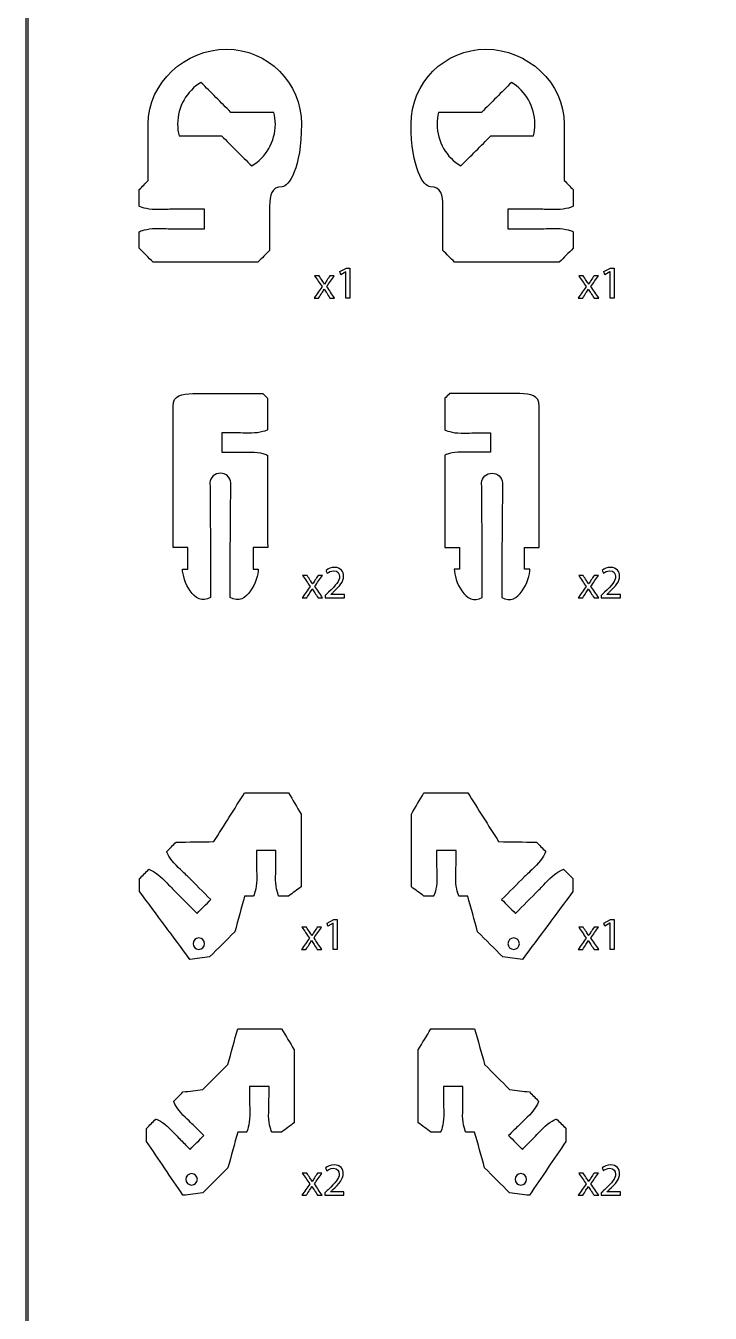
# Model space of a CAD drawing. Extents: x 0 to 850, y 0 to 600.
# Drawn here: x 640 to 745, y 240.2 to 437.7 of the extents above; entities that cross this region are included whole.
import ezdxf

# ---------------------------------------------------------------- set-up
doc = ezdxf.new("R2010")
doc.units = 0
doc.header["$MEASUREMENT"] = 0
doc.layers.add('DEFAULT', color=18, linetype='CONTINUOUS')

msp = doc.modelspace()

# ---------------------------------------------------------------- linework, layer by layer
at = {"layer": 'DEFAULT', "color": 5}
for points in [[(850, 600), (640, 600), (640, 0), (850, 0)], [(849.65, 0.35), (640.35, 0.35), (640.35, 599.65), (849.65, 599.65)], [(689.12, 399.96), (689.11, 399.96), (688.31, 399.53), (688.19, 400), (689.19, 400.54), (689.72, 400.54), (689.72, 395.95), (689.12, 395.95)], [(729.64, 399.96), (729.62, 399.96), (728.82, 399.53), (728.7, 400), (729.71, 400.54), (730.24, 400.54), (730.24, 395.95), (729.64, 395.95)], [(687.17, 300.01), (687.16, 300.01), (686.36, 299.58), (686.24, 300.05), (687.24, 300.58), (687.77, 300.58), (687.77, 296), (687.17, 296)], [(729.64, 300.01), (729.62, 300.01), (728.82, 299.58), (728.7, 300.05), (729.71, 300.58), (730.24, 300.58), (730.24, 296), (729.64, 296)]]:
    msp.add_lwpolyline(points, close=True, dxfattribs=at)
at = {"layer": 'DEFAULT', "color": 1}
for points, knots in [([(670.79, 434.13), (664.45, 434.13), (658.78, 428.97), (658.78, 422.63), (658.78, 419.75), (658.78, 416.87), (658.78, 413.99), (658.32, 413.52), (657.87, 413.05), (657.42, 412.58), (657.42, 411.73), (657.42, 410.88), (657.42, 410.03), (657.42, 409.97), (658.53, 409.53), (659.92, 409.52), (661.3, 409.52), (662.08, 409.57), (662.42, 409.57), (664.09, 409.57), (665.75, 409.57), (667.42, 409.57), (667.42, 408.57), (667.42, 407.57), (667.42, 406.57), (665.75, 406.57), (664.08, 406.57), (662.41, 406.58), (662.07, 406.57), (661.3, 406.62), (659.92, 406.62), (658.59, 406.62), (657.49, 406.21), (657.42, 406.13), (657.42, 405.28), (657.42, 404.43), (657.42, 403.58), (658.12, 402.87), (658.83, 402.16), (659.53, 401.46), (664.9, 401.46), (670.26, 401.46), (675.62, 401.46), (676.22, 402.06), (676.81, 402.66), (677.41, 403.26), (677.41, 405.51), (677.41, 407.77), (677.41, 410.03), (677.41, 411.69), (677.65, 413.03), (679.31, 413.03), (680.34, 413.03), (682.29, 415.87), (682.29, 422.63), (682.29, 428.97), (677.13, 434.13), (670.79, 434.13)], [2, 2, 2, 2, 3, 3, 3, 27.47, 27.47, 27.47, 33.029011, 33.029011, 33.029011, 40.249011, 40.249011, 40.249011, 41.249011, 41.249011, 41.249011, 42.249011, 42.249011, 42.249011, 56.409011, 56.409011, 56.409011, 64.909011, 64.909011, 64.909011, 79.089014, 79.089014, 79.089014, 80.089014, 80.089014, 80.089014, 81.089014, 81.089014, 81.089014, 88.319014, 88.319014, 88.319014, 96.81137, 96.81137, 96.81137, 142.40137, 142.40137, 142.40137, 149.606791, 149.606791, 149.606791, 168.816791, 168.816791, 168.816791, 169.816791, 169.816791, 169.816791, 170.816791, 170.816791, 170.816791, 171.816791, 171.816791, 171.816791, 171.816791]), ([(699.1, 422.63), (699.1, 415.87), (701.04, 413.03), (702.08, 413.03), (703.74, 413.03), (703.97, 411.69), (703.97, 410.03), (703.97, 407.77), (703.97, 405.51), (703.97, 403.26), (704.57, 402.66), (705.17, 402.06), (705.77, 401.46), (711.13, 401.46), (716.49, 401.46), (721.85, 401.46), (722.56, 402.16), (723.26, 402.87), (723.97, 403.58), (723.97, 404.43), (723.97, 405.28), (723.97, 406.13), (723.9, 406.21), (722.8, 406.62), (721.47, 406.62), (720.09, 406.62), (719.31, 406.57), (718.98, 406.58), (717.31, 406.57), (715.64, 406.57), (713.97, 406.57), (713.97, 407.57), (713.97, 408.57), (713.97, 409.57), (715.64, 409.57), (717.3, 409.57), (718.97, 409.57), (719.31, 409.57), (720.09, 409.52), (721.47, 409.52), (722.86, 409.53), (723.97, 409.97), (723.97, 410.03), (723.97, 410.88), (723.97, 411.73), (723.97, 412.58), (723.52, 413.05), (723.06, 413.52), (722.61, 413.99), (722.61, 416.87), (722.61, 419.75), (722.61, 422.63), (722.61, 428.97), (716.94, 434.13), (710.6, 434.13), (704.25, 434.13), (699.1, 428.97), (699.1, 422.63)], [1, 1, 1, 1, 2, 2, 2, 3, 3, 3, 22.21, 22.21, 22.21, 29.415422, 29.415422, 29.415422, 75.005422, 75.005422, 75.005422, 83.497777, 83.497777, 83.497777, 90.727777, 90.727777, 90.727777, 91.727777, 91.727777, 91.727777, 92.727777, 92.727777, 92.727777, 106.90778, 106.90778, 106.90778, 115.40778, 115.40778, 115.40778, 129.56778, 129.56778, 129.56778, 130.56778, 130.56778, 130.56778, 131.56778, 131.56778, 131.56778, 138.78778, 138.78778, 138.78778, 144.346791, 144.346791, 144.346791, 168.816791, 168.816791, 168.816791, 169.816791, 169.816791, 169.816791, 170.816791, 170.816791, 170.816791, 170.816791]), ([(674.66, 416.21), (673.12, 417.75), (671.58, 419.29), (670.04, 420.83), (667.86, 420.83), (665.68, 420.83), (663.51, 420.83), (663.36, 421.41), (663.29, 422.01), (663.29, 422.63), (663.29, 425.34), (664.72, 427.71), (666.88, 429.03), (668.41, 427.5), (669.94, 425.96), (671.48, 424.43), (673.67, 424.43), (675.87, 424.43), (678.07, 424.43), (678.21, 423.85), (678.29, 423.25), (678.29, 422.63), (678.29, 419.91), (676.83, 417.52), (674.66, 416.21)], [0, 0, 0, 0, 18.526198, 18.526198, 18.526198, 37.046198, 37.046198, 37.046198, 38.046198, 38.046198, 38.046198, 39.046198, 39.046198, 39.046198, 57.487543, 57.487543, 57.487543, 76.177543, 76.177543, 76.177543, 77.177543, 77.177543, 77.177543, 78.177543, 78.177543, 78.177543, 78.177543]), ([(703.1, 422.63), (703.1, 423.25), (703.17, 423.85), (703.32, 424.43), (705.52, 424.43), (707.71, 424.43), (709.91, 424.43), (711.45, 425.96), (712.98, 427.5), (714.51, 429.03), (716.66, 427.71), (718.1, 425.34), (718.1, 422.63), (718.1, 422.01), (718.03, 421.41), (717.88, 420.83), (715.7, 420.83), (713.53, 420.83), (711.35, 420.83), (709.81, 419.29), (708.27, 417.75), (706.73, 416.21), (704.55, 417.52), (703.1, 419.91), (703.1, 422.63)], [1, 1, 1, 1, 2, 2, 2, 20.69, 20.69, 20.69, 39.131345, 39.131345, 39.131345, 40.131345, 40.131345, 40.131345, 41.131345, 41.131345, 41.131345, 59.651345, 59.651345, 59.651345, 78.177543, 78.177543, 78.177543, 79.177543, 79.177543, 79.177543, 79.177543]), ([(671.36, 349.98), (673.96, 348.52), (675.66, 352.7), (675.66, 354.36), (675.39, 354.36), (675.12, 354.36), (674.86, 354.36), (674.86, 355.46), (674.86, 356.56), (674.86, 357.66), (675.61, 357.66), (676.36, 357.66), (677.11, 357.66), (677.1, 362.38), (677.1, 367.1), (677.1, 371.82), (677.1, 371.88), (675.98, 372.32), (674.6, 372.32), (673.22, 372.32), (672.44, 372.27), (672.1, 372.28), (671.43, 372.28), (670.77, 372.28), (670.1, 372.28), (670.1, 373.28), (670.1, 374.28), (670.1, 375.28), (670.77, 375.28), (671.44, 375.27), (672.1, 375.27), (672.44, 375.28), (673.22, 375.22), (674.61, 375.22), (675.96, 375.22), (677.07, 375.66), (677.1, 375.72), (677.1, 377.34), (677.1, 378.95), (677.1, 380.57), (676.86, 380.8), (676.62, 381.04), (676.39, 381.28), (672.79, 381.28), (669.2, 381.28), (665.61, 381.28), (663.95, 381.28), (662.6, 381.04), (662.6, 379.38), (662.6, 372.14), (662.6, 364.9), (662.6, 357.66), (663.35, 357.66), (664.1, 357.66), (664.85, 357.66), (664.85, 356.56), (664.85, 355.46), (664.85, 354.36), (664.59, 354.36), (664.32, 354.36), (664.05, 354.36), (664.05, 352.7), (665.75, 348.52), (668.35, 349.98), (668.35, 351.98), (668.35, 353.98), (668.35, 355.98), (668.32, 359.85), (668.29, 363.71), (668.26, 367.58), (668.26, 368.41), (669.03, 369.08), (669.86, 369.08), (670.68, 369.08), (671.45, 368.41), (671.45, 367.58), (671.42, 363.71), (671.39, 359.85), (671.36, 355.98), (671.36, 353.98), (671.36, 351.98), (671.36, 349.98)], [17.01, 17.01, 17.01, 17.01, 18.01, 18.01, 18.01, 20.28, 20.28, 20.28, 29.63, 29.63, 29.63, 36.01, 36.01, 36.01, 76.140005, 76.140005, 76.140005, 77.140005, 77.140005, 77.140005, 78.140005, 78.140005, 78.140005, 83.800005, 83.800005, 83.800005, 92.300005, 92.300005, 92.300005, 97.970014, 97.970014, 97.970014, 98.970014, 98.970014, 98.970014, 99.984156, 99.984156, 99.984156, 113.714156, 113.714156, 113.714156, 116.556725, 116.556725, 116.556725, 147.116725, 147.116725, 147.116725, 148.116725, 148.116725, 148.116725, 209.686725, 209.686725, 209.686725, 216.066725, 216.066725, 216.066725, 225.416725, 225.416725, 225.416725, 227.686725, 227.686725, 227.686725, 228.686725, 228.686725, 228.686725, 245.696725, 245.696725, 245.696725, 278.577917, 278.577917, 278.577917, 279.577917, 279.577917, 279.577917, 280.577917, 280.577917, 280.577917, 313.45911, 313.45911, 313.45911, 330.46911, 330.46911, 330.46911, 330.46911]), ([(710.03, 349.98), (707.43, 348.52), (705.73, 352.7), (705.73, 354.36), (706, 354.36), (706.27, 354.36), (706.53, 354.36), (706.53, 355.46), (706.53, 356.56), (706.53, 357.66), (705.78, 357.66), (705.03, 357.66), (704.28, 357.66), (704.28, 362.38), (704.29, 367.1), (704.29, 371.82), (704.29, 371.88), (705.41, 372.32), (706.79, 372.32), (708.17, 372.32), (708.95, 372.27), (709.29, 372.28), (709.95, 372.28), (710.62, 372.28), (711.28, 372.28), (711.28, 373.28), (711.28, 374.28), (711.28, 375.28), (710.62, 375.28), (709.95, 375.27), (709.28, 375.27), (708.95, 375.28), (708.17, 375.22), (706.78, 375.22), (705.43, 375.22), (704.32, 375.66), (704.29, 375.72), (704.29, 377.34), (704.29, 378.95), (704.29, 380.57), (704.53, 380.8), (704.77, 381.04), (705, 381.28), (708.6, 381.28), (712.19, 381.28), (715.78, 381.28), (717.44, 381.28), (718.78, 381.04), (718.78, 379.38), (718.78, 372.14), (718.78, 364.9), (718.78, 357.66), (718.03, 357.66), (717.28, 357.66), (716.53, 357.66), (716.53, 356.56), (716.53, 355.46), (716.53, 354.36), (716.8, 354.36), (717.07, 354.36), (717.33, 354.36), (717.33, 352.7), (715.64, 348.52), (713.03, 349.98), (713.03, 351.98), (713.03, 353.98), (713.03, 355.98), (713.07, 359.85), (713.1, 363.71), (713.13, 367.58), (713.13, 368.41), (712.36, 369.08), (711.53, 369.08), (710.71, 369.08), (709.93, 368.41), (709.93, 367.58), (709.97, 363.71), (710, 359.85), (710.03, 355.98), (710.03, 353.98), (710.03, 351.98), (710.03, 349.98)], [17.01, 17.01, 17.01, 17.01, 18.01, 18.01, 18.01, 20.28, 20.28, 20.28, 29.63, 29.63, 29.63, 36.01, 36.01, 36.01, 76.140005, 76.140005, 76.140005, 77.140005, 77.140005, 77.140005, 78.140005, 78.140005, 78.140005, 83.800005, 83.800005, 83.800005, 92.300005, 92.300005, 92.300005, 97.970014, 97.970014, 97.970014, 98.970014, 98.970014, 98.970014, 99.984156, 99.984156, 99.984156, 113.714156, 113.714156, 113.714156, 116.556725, 116.556725, 116.556725, 147.116725, 147.116725, 147.116725, 148.116725, 148.116725, 148.116725, 209.686725, 209.686725, 209.686725, 216.066725, 216.066725, 216.066725, 225.416725, 225.416725, 225.416725, 227.686725, 227.686725, 227.686725, 228.686725, 228.686725, 228.686725, 245.696725, 245.696725, 245.696725, 278.577917, 278.577917, 278.577917, 279.577917, 279.577917, 279.577917, 280.577917, 280.577917, 280.577917, 313.45911, 313.45911, 313.45911, 330.46911, 330.46911, 330.46911, 330.46911]), ([(665.18, 294.48), (666.19, 294.61), (667.2, 294.73), (668.21, 294.85), (669.5, 296.14), (670.78, 297.42), (672.06, 298.7), (672.57, 300.53), (673.08, 302.36), (673.58, 304.19), (674.03, 304.19), (674.48, 304.19), (674.92, 304.19), (674.98, 304.19), (675.42, 305.31), (675.43, 306.69), (675.43, 308.07), (675.38, 308.85), (675.38, 309.19), (675.38, 309.86), (675.38, 310.52), (675.38, 311.19), (676.38, 311.19), (677.38, 311.19), (678.38, 311.19), (678.38, 310.52), (678.38, 309.85), (678.37, 309.19), (678.38, 308.85), (678.33, 308.07), (678.33, 306.69), (678.33, 305.31), (678.77, 304.19), (678.83, 304.19), (679.32, 304.19), (679.82, 304.19), (680.31, 304.19), (680.95, 304.66), (681.6, 305.13), (682.24, 305.6), (682.24, 309.33), (682.24, 313.05), (682.24, 316.77), (681.6, 317.86), (680.95, 318.96), (680.31, 320.05), (678.07, 320.05), (675.83, 320.04), (673.58, 320.04), (672.01, 317.54), (670.43, 315.04), (668.85, 312.54), (666.92, 312.51), (664.99, 312.49), (663.06, 312.46), (662.59, 311.99), (662.12, 311.51), (661.65, 311.04), (661.61, 311), (662.08, 309.9), (663.05, 308.92), (664.03, 307.94), (664.62, 307.43), (664.86, 307.18), (666.03, 306.01), (667.21, 304.83), (668.39, 303.65), (667.68, 302.94), (666.97, 302.24), (666.27, 301.53), (665.09, 302.71), (663.91, 303.89), (662.74, 305.07), (662.49, 305.31), (661.98, 305.89), (661, 306.87), (660.03, 307.85), (658.92, 308.32), (658.88, 308.29), (658.41, 307.82), (657.94, 307.35), (657.47, 306.87), (657.47, 306.21), (657.47, 305.54), (657.47, 304.87), (660.04, 301.41), (662.61, 297.94), (665.18, 294.48)], [0, 0, 0, 0, 8.655155, 8.655155, 8.655155, 24.084224, 24.084224, 24.084224, 40.220476, 40.220476, 40.220476, 44.010489, 44.010489, 44.010489, 45.010489, 45.010489, 45.010489, 46.010489, 46.010489, 46.010489, 51.670498, 51.670498, 51.670498, 60.170498, 60.170498, 60.170498, 65.840533, 65.840533, 65.840533, 66.840533, 66.840533, 66.840533, 67.840533, 67.840533, 67.840533, 72.050533, 72.050533, 72.050533, 78.832937, 78.832937, 78.832937, 110.492937, 110.492937, 110.492937, 121.265091, 121.265091, 121.265091, 140.335093, 140.335093, 140.335093, 165.471038, 165.471038, 165.471038, 181.892791, 181.892791, 181.892791, 187.556721, 187.556721, 187.556721, 188.556721, 188.556721, 188.556721, 189.556721, 189.556721, 189.556721, 203.720072, 203.720072, 203.720072, 212.219495, 212.219495, 212.219495, 226.389922, 226.389922, 226.389922, 227.389922, 227.389922, 227.389922, 228.389922, 228.389922, 228.389922, 234.060919, 234.060919, 234.060919, 239.730919, 239.730919, 239.730919, 276.42136, 276.42136, 276.42136, 276.42136]), ([(723.92, 304.87), (723.92, 305.54), (723.92, 306.21), (723.92, 306.87), (723.45, 307.35), (722.98, 307.82), (722.5, 308.29), (722.47, 308.32), (721.36, 307.85), (720.38, 306.87), (719.41, 305.89), (718.9, 305.31), (718.65, 305.07), (717.48, 303.89), (716.3, 302.71), (715.12, 301.53), (714.41, 302.24), (713.71, 302.94), (713, 303.65), (714.18, 304.83), (715.35, 306.01), (716.53, 307.18), (716.77, 307.43), (717.35, 307.94), (718.33, 308.92), (719.3, 309.9), (719.78, 311), (719.74, 311.04), (719.27, 311.51), (718.8, 311.99), (718.33, 312.46), (716.4, 312.49), (714.47, 312.51), (712.54, 312.54), (710.96, 315.04), (709.38, 317.54), (707.8, 320.04), (705.56, 320.04), (703.32, 320.05), (701.08, 320.05), (700.43, 318.96), (699.79, 317.86), (699.15, 316.77), (699.15, 313.05), (699.15, 309.33), (699.15, 305.6), (699.79, 305.13), (700.43, 304.66), (701.08, 304.19), (701.57, 304.19), (702.07, 304.19), (702.56, 304.19), (702.62, 304.19), (703.06, 305.31), (703.06, 306.69), (703.06, 308.07), (703.01, 308.85), (703.01, 309.19), (703.01, 309.85), (703.01, 310.52), (703.01, 311.19), (704.01, 311.19), (705.01, 311.19), (706.01, 311.19), (706.01, 310.52), (706.01, 309.86), (706.01, 309.19), (706.01, 308.85), (705.96, 308.07), (705.96, 306.69), (705.97, 305.31), (706.41, 304.19), (706.47, 304.19), (706.91, 304.19), (707.36, 304.19), (707.8, 304.19), (708.31, 302.36), (708.82, 300.53), (709.32, 298.7), (710.61, 297.42), (711.89, 296.14), (713.17, 294.85), (714.18, 294.73), (715.19, 294.61), (716.2, 294.48), (718.78, 297.94), (721.35, 301.41), (723.92, 304.87)], [36.690442, 36.690442, 36.690442, 36.690442, 42.360442, 42.360442, 42.360442, 48.031438, 48.031438, 48.031438, 49.031438, 49.031438, 49.031438, 50.031438, 50.031438, 50.031438, 64.201865, 64.201865, 64.201865, 72.701288, 72.701288, 72.701288, 86.864639, 86.864639, 86.864639, 87.864639, 87.864639, 87.864639, 88.864639, 88.864639, 88.864639, 94.528569, 94.528569, 94.528569, 110.950323, 110.950323, 110.950323, 136.086267, 136.086267, 136.086267, 155.15627, 155.15627, 155.15627, 165.928423, 165.928423, 165.928423, 197.588423, 197.588423, 197.588423, 204.370827, 204.370827, 204.370827, 208.580827, 208.580827, 208.580827, 209.580827, 209.580827, 209.580827, 210.580827, 210.580827, 210.580827, 216.250862, 216.250862, 216.250862, 224.750862, 224.750862, 224.750862, 230.410871, 230.410871, 230.410871, 231.410871, 231.410871, 231.410871, 232.410871, 232.410871, 232.410871, 236.200884, 236.200884, 236.200884, 252.337136, 252.337136, 252.337136, 267.766206, 267.766206, 267.766206, 276.42136, 276.42136, 276.42136, 313.111802, 313.111802, 313.111802, 313.111802]), ([(666.54, 297.76), (667.03, 297.76), (667.42, 297.37), (667.42, 296.88), (667.42, 296.39), (667.03, 296), (666.54, 296), (666.06, 296), (665.66, 296.39), (665.66, 296.88), (665.66, 297.37), (666.06, 297.76), (666.54, 297.76)], [1, 1, 1, 1, 2, 2, 2, 3, 3, 3, 4, 4, 4, 5, 5, 5, 5]), ([(715.73, 296.88), (715.73, 296.39), (715.33, 296), (714.85, 296), (714.36, 296), (713.96, 296.39), (713.96, 296.88), (713.96, 297.37), (714.36, 297.76), (714.85, 297.76), (715.33, 297.76), (715.73, 297.37), (715.73, 296.88)], [1, 1, 1, 1, 2, 2, 2, 3, 3, 3, 4, 4, 4, 5, 5, 5, 5]), ([(664.12, 258.27), (665.13, 258.4), (666.14, 258.52), (667.15, 258.64), (668.44, 259.93), (669.72, 261.21), (671.01, 262.49), (671.51, 264.32), (672.02, 266.15), (672.52, 267.98), (672.97, 267.98), (673.41, 267.98), (673.86, 267.98), (673.92, 267.98), (674.36, 269.1), (674.37, 270.48), (674.37, 271.86), (674.32, 272.64), (674.32, 272.98), (674.32, 273.65), (674.32, 274.31), (674.32, 274.98), (675.32, 274.98), (676.32, 274.98), (677.32, 274.98), (677.32, 274.31), (677.32, 273.65), (677.31, 272.98), (677.32, 272.64), (677.26, 271.86), (677.26, 270.48), (677.26, 269.1), (677.71, 267.98), (677.77, 267.98), (678.26, 267.98), (678.76, 267.98), (679.25, 267.98), (679.89, 268.45), (680.54, 268.93), (681.18, 269.4), (681.18, 273.12), (681.18, 276.84), (681.18, 280.57), (680.54, 281.66), (679.89, 282.75), (679.25, 283.84), (677.01, 283.84), (674.77, 283.84), (672.52, 283.84), (672.02, 282.01), (671.51, 280.18), (671, 278.35), (669.72, 277.07), (668.44, 275.78), (667.15, 274.5), (666.14, 274.38), (665.13, 274.25), (664.12, 274.13), (663.65, 273.66), (663.18, 273.18), (662.71, 272.71), (662.67, 272.67), (663.14, 271.57), (664.12, 270.59), (665.09, 269.61), (665.68, 269.1), (665.92, 268.85), (666.39, 268.38), (666.86, 267.91), (667.33, 267.44), (666.62, 266.74), (665.91, 266.03), (665.21, 265.32), (664.74, 265.79), (664.27, 266.27), (663.8, 266.74), (663.56, 266.98), (663.04, 267.56), (662.06, 268.54), (661.09, 269.52), (659.98, 269.99), (659.94, 269.96), (659.47, 269.49), (659, 269.01), (658.53, 268.54), (658.53, 267.88), (658.53, 267.21), (658.53, 266.54), (660.39, 263.79), (662.26, 261.03), (664.12, 258.27)], [0, 0, 0, 0, 8.653936, 8.653936, 8.653936, 24.090078, 24.090078, 24.090078, 40.223661, 40.223661, 40.223661, 44.013674, 44.013674, 44.013674, 45.013674, 45.013674, 45.013674, 46.013674, 46.013674, 46.013674, 51.683683, 51.683683, 51.683683, 60.183683, 60.183683, 60.183683, 65.853718, 65.853718, 65.853718, 66.853718, 66.853718, 66.853718, 67.853718, 67.853718, 67.853718, 72.063718, 72.063718, 72.063718, 78.846122, 78.846122, 78.846122, 110.506124, 110.506124, 110.506124, 121.264586, 121.264586, 121.264586, 140.334586, 140.334586, 140.334586, 156.470837, 156.470837, 156.470837, 171.899907, 171.899907, 171.899907, 180.555061, 180.555061, 180.555061, 186.226058, 186.226058, 186.226058, 187.226058, 187.226058, 187.226058, 188.226058, 188.226058, 188.226058, 193.882912, 193.882912, 193.882912, 202.382335, 202.382335, 202.382335, 208.046265, 208.046265, 208.046265, 209.046265, 209.046265, 209.046265, 210.046265, 210.046265, 210.046265, 215.717261, 215.717261, 215.717261, 221.387261, 221.387261, 221.387261, 249.688731, 249.688731, 249.688731, 249.688731]), ([(722.86, 266.54), (722.86, 267.21), (722.86, 267.88), (722.86, 268.54), (722.39, 269.01), (721.92, 269.49), (721.44, 269.96), (721.41, 269.99), (720.3, 269.52), (719.32, 268.54), (718.35, 267.56), (717.83, 266.98), (717.59, 266.74), (717.12, 266.27), (716.65, 265.79), (716.18, 265.32), (715.47, 266.03), (714.77, 266.74), (714.06, 267.44), (714.53, 267.91), (715, 268.38), (715.47, 268.85), (715.71, 269.1), (716.29, 269.61), (717.27, 270.59), (718.24, 271.57), (718.72, 272.67), (718.68, 272.71), (718.21, 273.18), (717.74, 273.66), (717.26, 274.13), (716.25, 274.25), (715.24, 274.38), (714.23, 274.5), (712.95, 275.78), (711.67, 277.07), (710.38, 278.35), (709.88, 280.18), (709.37, 282.01), (708.86, 283.84), (706.62, 283.84), (704.38, 283.84), (702.14, 283.84), (701.49, 282.75), (700.85, 281.66), (700.21, 280.57), (700.21, 276.84), (700.21, 273.12), (700.21, 269.4), (700.85, 268.93), (701.49, 268.45), (702.14, 267.98), (702.63, 267.98), (703.13, 267.98), (703.62, 267.98), (703.68, 267.98), (704.12, 269.1), (704.12, 270.48), (704.12, 271.86), (704.07, 272.64), (704.07, 272.98), (704.07, 273.65), (704.07, 274.31), (704.07, 274.98), (705.07, 274.98), (706.07, 274.98), (707.07, 274.98), (707.07, 274.31), (707.07, 273.65), (707.07, 272.98), (707.07, 272.64), (707.02, 271.86), (707.02, 270.48), (707.03, 269.1), (707.47, 267.98), (707.53, 267.98), (707.97, 267.98), (708.42, 267.98), (708.86, 267.98), (709.37, 266.15), (709.88, 264.32), (710.38, 262.49), (711.67, 261.21), (712.95, 259.93), (714.23, 258.64), (715.24, 258.52), (716.25, 258.4), (717.26, 258.27), (719.13, 261.03), (720.99, 263.79), (722.86, 266.54)], [28.30147, 28.30147, 28.30147, 28.30147, 33.97147, 33.97147, 33.97147, 39.642466, 39.642466, 39.642466, 40.642466, 40.642466, 40.642466, 41.642466, 41.642466, 41.642466, 47.306396, 47.306396, 47.306396, 55.80582, 55.80582, 55.80582, 61.462674, 61.462674, 61.462674, 62.462674, 62.462674, 62.462674, 63.462674, 63.462674, 63.462674, 69.13367, 69.13367, 69.13367, 77.788825, 77.788825, 77.788825, 93.217895, 93.217895, 93.217895, 109.354146, 109.354146, 109.354146, 128.424146, 128.424146, 128.424146, 139.182608, 139.182608, 139.182608, 170.842609, 170.842609, 170.842609, 177.625013, 177.625013, 177.625013, 181.835013, 181.835013, 181.835013, 182.835013, 182.835013, 182.835013, 183.835013, 183.835013, 183.835013, 189.505048, 189.505048, 189.505048, 198.005048, 198.005048, 198.005048, 203.675057, 203.675057, 203.675057, 204.675057, 204.675057, 204.675057, 205.675057, 205.675057, 205.675057, 209.46507, 209.46507, 209.46507, 225.598653, 225.598653, 225.598653, 241.034796, 241.034796, 241.034796, 249.688731, 249.688731, 249.688731, 277.990201, 277.990201, 277.990201, 277.990201]), ([(665.44, 261.61), (665.92, 261.61), (666.32, 261.21), (666.32, 260.73), (666.32, 260.24), (665.92, 259.84), (665.44, 259.84), (664.95, 259.84), (664.55, 260.24), (664.55, 260.73), (664.55, 261.21), (664.95, 261.61), (665.44, 261.61)], [1, 1, 1, 1, 2, 2, 2, 3, 3, 3, 4, 4, 4, 5, 5, 5, 5]), ([(716.83, 260.73), (716.83, 260.24), (716.44, 259.84), (715.95, 259.84), (715.46, 259.84), (715.07, 260.24), (715.07, 260.73), (715.07, 261.21), (715.46, 261.61), (715.95, 261.61), (716.44, 261.61), (716.83, 261.21), (716.83, 260.73)], [1, 1, 1, 1, 2, 2, 2, 3, 3, 3, 4, 4, 4, 5, 5, 5, 5])]:
    msp.add_open_spline(points, degree=3, knots=knots, dxfattribs=at)
at = {"layer": 'DEFAULT', "color": 5}
for points, knots in [([(684.99, 399.37), (685.15, 399.12), (685.32, 398.88), (685.48, 398.63), (685.61, 398.44), (685.71, 398.27), (685.82, 398.08), (685.83, 398.08), (685.84, 398.08), (685.85, 398.08), (685.96, 398.28), (686.07, 398.46), (686.18, 398.64), (686.34, 398.88), (686.5, 399.13), (686.66, 399.37), (686.89, 399.37), (687.11, 399.37), (687.33, 399.37), (686.95, 398.82), (686.56, 398.27), (686.17, 397.72), (686.57, 397.13), (686.97, 396.54), (687.37, 395.95), (687.13, 395.95), (686.9, 395.95), (686.66, 395.95), (686.5, 396.21), (686.33, 396.47), (686.16, 396.72), (686.03, 396.92), (685.92, 397.11), (685.8, 397.32), (685.79, 397.32), (685.79, 397.32), (685.78, 397.32), (685.67, 397.11), (685.55, 396.93), (685.42, 396.72), (685.26, 396.47), (685.09, 396.21), (684.93, 395.95), (684.7, 395.95), (684.47, 395.95), (684.24, 395.95), (684.65, 396.53), (685.05, 397.12), (685.46, 397.7), (685.07, 398.25), (684.69, 398.81), (684.3, 399.37), (684.53, 399.37), (684.76, 399.37), (684.99, 399.37)], [0, 0, 0, 0, 2.497543, 2.497543, 2.497543, 3.497543, 3.497543, 3.497543, 3.557543, 3.557543, 3.557543, 4.557543, 4.557543, 4.557543, 7.026819, 7.026819, 7.026819, 8.927819, 8.927819, 8.927819, 14.655677, 14.655677, 14.655677, 20.703553, 20.703553, 20.703553, 22.704553, 22.704553, 22.704553, 25.306245, 25.306245, 25.306245, 26.306245, 26.306245, 26.306245, 26.346245, 26.346245, 26.346245, 27.346245, 27.346245, 27.346245, 29.937615, 29.937615, 29.937615, 31.877615, 31.877615, 31.877615, 37.89817, 37.89817, 37.89817, 43.663192, 43.663192, 43.663192, 45.623192, 45.623192, 45.623192, 45.623192]), ([(725.51, 399.37), (725.67, 399.12), (725.83, 398.88), (725.99, 398.63), (726.12, 398.44), (726.23, 398.27), (726.34, 398.08), (726.35, 398.08), (726.35, 398.08), (726.36, 398.08), (726.47, 398.28), (726.59, 398.46), (726.7, 398.64), (726.86, 398.88), (727.02, 399.13), (727.18, 399.37), (727.4, 399.37), (727.63, 399.37), (727.85, 399.37), (727.46, 398.82), (727.07, 398.27), (726.69, 397.72), (727.09, 397.13), (727.49, 396.54), (727.89, 395.95), (727.65, 395.95), (727.42, 395.95), (727.18, 395.95), (727.01, 396.21), (726.85, 396.47), (726.68, 396.72), (726.54, 396.92), (726.43, 397.11), (726.31, 397.32), (726.31, 397.32), (726.3, 397.32), (726.3, 397.32), (726.19, 397.11), (726.07, 396.93), (725.94, 396.72), (725.77, 396.47), (725.61, 396.21), (725.44, 395.95), (725.22, 395.95), (724.99, 395.95), (724.76, 395.95), (725.16, 396.53), (725.57, 397.12), (725.97, 397.7), (725.59, 398.25), (725.2, 398.81), (724.82, 399.37), (725.05, 399.37), (725.28, 399.37), (725.51, 399.37)], [0, 0, 0, 0, 2.49699, 2.49699, 2.49699, 3.49699, 3.49699, 3.49699, 3.55799, 3.55799, 3.55799, 4.55799, 4.55799, 4.55799, 7.027266, 7.027266, 7.027266, 8.928266, 8.928266, 8.928266, 14.656124, 14.656124, 14.656124, 20.703438, 20.703438, 20.703438, 22.703438, 22.703438, 22.703438, 25.305675, 25.305675, 25.305675, 26.305675, 26.305675, 26.305675, 26.345675, 26.345675, 26.345675, 27.345675, 27.345675, 27.345675, 29.937046, 29.937046, 29.937046, 31.877046, 31.877046, 31.877046, 37.897601, 37.897601, 37.897601, 43.662623, 43.662623, 43.662623, 45.622623, 45.622623, 45.622623, 45.622623]), ([(685.94, 349.95), (685.94, 350.08), (685.94, 350.2), (685.94, 350.33), (686.11, 350.49), (686.27, 350.64), (686.43, 350.8), (687.6, 351.92), (688.13, 352.51), (688.14, 353.2), (688.14, 353.67), (687.91, 354.1), (687.23, 354.1), (686.81, 354.1), (686.47, 353.89), (686.26, 353.71), (686.19, 353.86), (686.12, 354), (686.06, 354.15), (686.38, 354.42), (686.83, 354.61), (687.36, 354.61), (688.34, 354.61), (688.76, 353.94), (688.76, 353.28), (688.76, 352.43), (688.15, 351.75), (687.18, 350.82), (687.06, 350.7), (686.94, 350.59), (686.81, 350.48), (686.81, 350.47), (686.81, 350.47), (686.81, 350.46), (687.5, 350.46), (688.19, 350.46), (688.87, 350.46), (688.87, 350.29), (688.87, 350.12), (688.87, 349.95), (687.9, 349.95), (686.92, 349.95), (685.94, 349.95)], [8.302, 8.302, 8.302, 8.302, 9.382, 9.382, 9.382, 11.305538, 11.305538, 11.305538, 12.305538, 12.305538, 12.305538, 13.305538, 13.305538, 13.305538, 14.305538, 14.305538, 14.305538, 15.666127, 15.666127, 15.666127, 16.666127, 16.666127, 16.666127, 17.666127, 17.666127, 17.666127, 18.666127, 18.666127, 18.666127, 20.081471, 20.081471, 20.081471, 20.121471, 20.121471, 20.121471, 25.962471, 25.962471, 25.962471, 27.422471, 27.422471, 27.422471, 35.724471, 35.724471, 35.724471, 35.724471]), ([(728.29, 349.95), (728.29, 350.08), (728.29, 350.2), (728.29, 350.33), (728.45, 350.49), (728.61, 350.64), (728.77, 350.8), (729.95, 351.92), (730.48, 352.51), (730.48, 353.2), (730.48, 353.67), (730.26, 354.1), (729.57, 354.1), (729.16, 354.1), (728.81, 353.89), (728.6, 353.71), (728.53, 353.86), (728.47, 354), (728.4, 354.15), (728.72, 354.42), (729.17, 354.61), (729.7, 354.61), (730.69, 354.61), (731.1, 353.94), (731.1, 353.28), (731.1, 352.43), (730.49, 351.75), (729.52, 350.82), (729.4, 350.7), (729.28, 350.59), (729.16, 350.48), (729.16, 350.47), (729.16, 350.47), (729.16, 350.46), (729.84, 350.46), (730.53, 350.46), (731.22, 350.46), (731.22, 350.29), (731.22, 350.12), (731.22, 349.95), (730.24, 349.95), (729.26, 349.95), (728.29, 349.95)], [8.302, 8.302, 8.302, 8.302, 9.382, 9.382, 9.382, 11.306235, 11.306235, 11.306235, 12.306235, 12.306235, 12.306235, 13.306235, 13.306235, 13.306235, 14.306235, 14.306235, 14.306235, 15.666823, 15.666823, 15.666823, 16.666823, 16.666823, 16.666823, 17.666823, 17.666823, 17.666823, 18.666823, 18.666823, 18.666823, 20.082168, 20.082168, 20.082168, 20.122168, 20.122168, 20.122168, 25.963168, 25.963168, 25.963168, 27.424168, 27.424168, 27.424168, 35.726168, 35.726168, 35.726168, 35.726168]), ([(683.16, 353.36), (683.33, 353.12), (683.49, 352.87), (683.65, 352.63), (683.78, 352.44), (683.88, 352.26), (684, 352.07), (684, 352.07), (684.01, 352.07), (684.02, 352.07), (684.13, 352.28), (684.25, 352.45), (684.36, 352.64), (684.52, 352.88), (684.68, 353.12), (684.84, 353.36), (685.06, 353.36), (685.28, 353.36), (685.51, 353.36), (685.12, 352.81), (684.73, 352.26), (684.34, 351.71), (684.74, 351.12), (685.14, 350.54), (685.54, 349.95), (685.31, 349.95), (685.07, 349.95), (684.84, 349.95), (684.67, 350.2), (684.5, 350.46), (684.34, 350.72), (684.2, 350.92), (684.09, 351.11), (683.97, 351.31), (683.96, 351.31), (683.96, 351.31), (683.96, 351.31), (683.84, 351.11), (683.72, 350.92), (683.6, 350.72), (683.43, 350.46), (683.27, 350.2), (683.1, 349.95), (682.87, 349.95), (682.65, 349.95), (682.42, 349.95), (682.82, 350.53), (683.23, 351.11), (683.63, 351.69), (683.24, 352.25), (682.86, 352.81), (682.47, 353.36), (682.7, 353.36), (682.93, 353.36), (683.16, 353.36)], [0, 0, 0, 0, 2.49671, 2.49671, 2.49671, 3.49671, 3.49671, 3.49671, 3.55671, 3.55671, 3.55671, 4.55671, 4.55671, 4.55671, 7.025151, 7.025151, 7.025151, 8.926151, 8.926151, 8.926151, 14.654009, 14.654009, 14.654009, 20.701885, 20.701885, 20.701885, 22.702885, 22.702885, 22.702885, 25.305415, 25.305415, 25.305415, 26.305415, 26.305415, 26.305415, 26.345415, 26.345415, 26.345415, 27.345415, 27.345415, 27.345415, 29.937627, 29.937627, 29.937627, 31.877627, 31.877627, 31.877627, 37.898181, 37.898181, 37.898181, 43.663204, 43.663204, 43.663204, 45.623204, 45.623204, 45.623204, 45.623204]), ([(725.51, 353.36), (725.67, 353.12), (725.83, 352.87), (726, 352.63), (726.12, 352.44), (726.23, 352.26), (726.34, 352.07), (726.35, 352.07), (726.35, 352.07), (726.36, 352.07), (726.47, 352.28), (726.59, 352.45), (726.7, 352.64), (726.86, 352.88), (727.02, 353.12), (727.18, 353.36), (727.4, 353.36), (727.63, 353.36), (727.85, 353.36), (727.46, 352.81), (727.07, 352.26), (726.69, 351.71), (727.09, 351.12), (727.49, 350.54), (727.89, 349.95), (727.65, 349.95), (727.42, 349.95), (727.18, 349.95), (727.01, 350.2), (726.85, 350.46), (726.68, 350.72), (726.55, 350.92), (726.43, 351.11), (726.31, 351.31), (726.31, 351.31), (726.3, 351.31), (726.3, 351.31), (726.19, 351.11), (726.07, 350.92), (725.94, 350.72), (725.77, 350.46), (725.61, 350.2), (725.44, 349.95), (725.22, 349.95), (724.99, 349.95), (724.76, 349.95), (725.16, 350.53), (725.57, 351.11), (725.97, 351.69), (725.59, 352.25), (725.2, 352.81), (724.82, 353.36), (725.05, 353.36), (725.28, 353.36), (725.51, 353.36)], [0, 0, 0, 0, 2.497543, 2.497543, 2.497543, 3.497543, 3.497543, 3.497543, 3.557543, 3.557543, 3.557543, 4.557543, 4.557543, 4.557543, 7.025984, 7.025984, 7.025984, 8.926984, 8.926984, 8.926984, 14.65566, 14.65566, 14.65566, 20.703535, 20.703535, 20.703535, 22.704535, 22.704535, 22.704535, 25.307065, 25.307065, 25.307065, 26.307065, 26.307065, 26.307065, 26.347065, 26.347065, 26.347065, 27.347065, 27.347065, 27.347065, 29.939277, 29.939277, 29.939277, 31.879277, 31.879277, 31.879277, 37.900653, 37.900653, 37.900653, 43.665675, 43.665675, 43.665675, 45.625675, 45.625675, 45.625675, 45.625675]), ([(683.05, 299.41), (683.21, 299.17), (683.37, 298.92), (683.53, 298.68), (683.66, 298.49), (683.76, 298.31), (683.88, 298.12), (683.89, 298.12), (683.89, 298.12), (683.9, 298.12), (684.01, 298.33), (684.13, 298.5), (684.24, 298.69), (684.4, 298.93), (684.56, 299.17), (684.72, 299.41), (684.94, 299.41), (685.16, 299.41), (685.39, 299.41), (685, 298.86), (684.61, 298.31), (684.22, 297.76), (684.62, 297.17), (685.02, 296.59), (685.42, 296), (685.19, 296), (684.95, 296), (684.72, 296), (684.55, 296.25), (684.38, 296.51), (684.22, 296.77), (684.08, 296.96), (683.97, 297.15), (683.85, 297.36), (683.84, 297.36), (683.84, 297.36), (683.84, 297.36), (683.72, 297.15), (683.6, 296.97), (683.48, 296.77), (683.31, 296.51), (683.15, 296.25), (682.98, 296), (682.75, 296), (682.53, 296), (682.3, 296), (682.7, 296.58), (683.11, 297.16), (683.51, 297.74), (683.13, 298.3), (682.74, 298.86), (682.35, 299.41), (682.58, 299.41), (682.81, 299.41), (683.05, 299.41)], [1.96, 1.96, 1.96, 1.96, 4.45699, 4.45699, 4.45699, 5.45699, 5.45699, 5.45699, 5.51799, 5.51799, 5.51799, 6.51799, 6.51799, 6.51799, 8.987266, 8.987266, 8.987266, 10.888266, 10.888266, 10.888266, 16.616941, 16.616941, 16.616941, 22.664255, 22.664255, 22.664255, 24.664255, 24.664255, 24.664255, 27.26733, 27.26733, 27.26733, 28.26733, 28.26733, 28.26733, 28.30733, 28.30733, 28.30733, 29.30733, 29.30733, 29.30733, 31.899542, 31.899542, 31.899542, 33.839542, 33.839542, 33.839542, 39.860918, 39.860918, 39.860918, 45.62594, 45.62594, 45.62594, 47.58594, 47.58594, 47.58594, 47.58594]), ([(725.51, 299.41), (725.67, 299.17), (725.83, 298.92), (726, 298.68), (726.12, 298.49), (726.23, 298.31), (726.34, 298.12), (726.35, 298.12), (726.35, 298.12), (726.36, 298.12), (726.47, 298.33), (726.59, 298.5), (726.7, 298.69), (726.86, 298.93), (727.02, 299.17), (727.18, 299.41), (727.4, 299.41), (727.63, 299.41), (727.85, 299.41), (727.46, 298.86), (727.07, 298.31), (726.69, 297.76), (727.09, 297.17), (727.49, 296.59), (727.89, 296), (727.65, 296), (727.42, 296), (727.18, 296), (727.01, 296.25), (726.85, 296.51), (726.68, 296.77), (726.55, 296.96), (726.43, 297.15), (726.31, 297.36), (726.31, 297.36), (726.3, 297.36), (726.3, 297.36), (726.19, 297.15), (726.07, 296.97), (725.94, 296.77), (725.77, 296.51), (725.61, 296.25), (725.44, 296), (725.22, 296), (724.99, 296), (724.76, 296), (725.16, 296.58), (725.57, 297.16), (725.97, 297.74), (725.59, 298.3), (725.2, 298.86), (724.82, 299.41), (725.05, 299.41), (725.28, 299.41), (725.51, 299.41)], [1.96, 1.96, 1.96, 1.96, 4.457543, 4.457543, 4.457543, 5.457543, 5.457543, 5.457543, 5.517543, 5.517543, 5.517543, 6.517543, 6.517543, 6.517543, 8.986819, 8.986819, 8.986819, 10.887819, 10.887819, 10.887819, 16.616494, 16.616494, 16.616494, 22.66437, 22.66437, 22.66437, 24.66537, 24.66537, 24.66537, 27.2679, 27.2679, 27.2679, 28.2679, 28.2679, 28.2679, 28.3079, 28.3079, 28.3079, 29.3079, 29.3079, 29.3079, 31.900112, 31.900112, 31.900112, 33.840112, 33.840112, 33.840112, 39.861487, 39.861487, 39.861487, 45.626509, 45.626509, 45.626509, 47.586509, 47.586509, 47.586509, 47.586509]), ([(685.88, 258.27), (685.88, 258.4), (685.88, 258.53), (685.88, 258.65), (686.04, 258.81), (686.21, 258.97), (686.37, 259.13), (687.54, 260.24), (688.07, 260.84), (688.08, 261.53), (688.08, 261.99), (687.85, 262.42), (687.17, 262.42), (686.75, 262.42), (686.4, 262.21), (686.19, 262.04), (686.13, 262.18), (686.06, 262.33), (685.99, 262.47), (686.31, 262.74), (686.76, 262.94), (687.29, 262.94), (688.28, 262.94), (688.7, 262.26), (688.7, 261.6), (688.7, 260.76), (688.08, 260.07), (687.12, 259.14), (686.99, 259.03), (686.87, 258.92), (686.75, 258.8), (686.75, 258.8), (686.75, 258.79), (686.75, 258.79), (687.44, 258.79), (688.12, 258.79), (688.81, 258.79), (688.81, 258.62), (688.81, 258.45), (688.81, 258.27), (687.83, 258.27), (686.86, 258.27), (685.88, 258.27)], [8.302, 8.302, 8.302, 8.302, 9.382, 9.382, 9.382, 11.305538, 11.305538, 11.305538, 12.305538, 12.305538, 12.305538, 13.305538, 13.305538, 13.305538, 14.305538, 14.305538, 14.305538, 15.666127, 15.666127, 15.666127, 16.666127, 16.666127, 16.666127, 17.666127, 17.666127, 17.666127, 18.666127, 18.666127, 18.666127, 20.081471, 20.081471, 20.081471, 20.121471, 20.121471, 20.121471, 25.962471, 25.962471, 25.962471, 27.422471, 27.422471, 27.422471, 35.724471, 35.724471, 35.724471, 35.724471]), ([(728.29, 258.27), (728.29, 258.4), (728.29, 258.53), (728.29, 258.65), (728.45, 258.81), (728.61, 258.97), (728.77, 259.13), (729.95, 260.24), (730.48, 260.84), (730.48, 261.53), (730.48, 261.99), (730.26, 262.42), (729.57, 262.42), (729.16, 262.42), (728.81, 262.21), (728.6, 262.04), (728.53, 262.18), (728.47, 262.33), (728.4, 262.47), (728.72, 262.74), (729.17, 262.94), (729.7, 262.94), (730.69, 262.94), (731.1, 262.26), (731.1, 261.6), (731.1, 260.76), (730.49, 260.07), (729.52, 259.14), (729.4, 259.03), (729.28, 258.92), (729.16, 258.8), (729.16, 258.8), (729.16, 258.79), (729.16, 258.79), (729.84, 258.79), (730.53, 258.79), (731.22, 258.79), (731.22, 258.62), (731.22, 258.45), (731.22, 258.27), (730.24, 258.27), (729.26, 258.27), (728.29, 258.27)], [8.302, 8.302, 8.302, 8.302, 9.382, 9.382, 9.382, 11.305538, 11.305538, 11.305538, 12.305538, 12.305538, 12.305538, 13.305538, 13.305538, 13.305538, 14.305538, 14.305538, 14.305538, 15.666538, 15.666538, 15.666538, 16.666538, 16.666538, 16.666538, 17.666538, 17.666538, 17.666538, 18.666538, 18.666538, 18.666538, 20.081883, 20.081883, 20.081883, 20.121883, 20.121883, 20.121883, 25.963883, 25.963883, 25.963883, 27.423883, 27.423883, 27.423883, 35.725883, 35.725883, 35.725883, 35.725883]), ([(683.1, 261.69), (683.26, 261.44), (683.43, 261.2), (683.59, 260.96), (683.72, 260.76), (683.82, 260.59), (683.93, 260.4), (683.94, 260.4), (683.95, 260.4), (683.96, 260.4), (684.07, 260.6), (684.18, 260.78), (684.29, 260.96), (684.45, 261.2), (684.61, 261.45), (684.77, 261.69), (685, 261.69), (685.22, 261.69), (685.44, 261.69), (685.06, 261.14), (684.67, 260.59), (684.28, 260.04), (684.68, 259.45), (685.08, 258.86), (685.48, 258.27), (685.24, 258.27), (685.01, 258.27), (684.77, 258.27), (684.61, 258.53), (684.44, 258.79), (684.27, 259.04), (684.14, 259.24), (684.03, 259.43), (683.91, 259.64), (683.9, 259.64), (683.9, 259.64), (683.89, 259.64), (683.78, 259.43), (683.66, 259.25), (683.53, 259.04), (683.37, 258.79), (683.2, 258.53), (683.04, 258.27), (682.81, 258.27), (682.58, 258.27), (682.35, 258.27), (682.76, 258.85), (683.16, 259.44), (683.57, 260.02), (683.18, 260.57), (682.8, 261.13), (682.41, 261.69), (682.64, 261.69), (682.87, 261.69), (683.1, 261.69)], [0, 0, 0, 0, 2.49671, 2.49671, 2.49671, 3.49671, 3.49671, 3.49671, 3.55671, 3.55671, 3.55671, 4.55671, 4.55671, 4.55671, 7.025985, 7.025985, 7.025985, 8.926985, 8.926985, 8.926985, 14.654844, 14.654844, 14.654844, 20.70272, 20.70272, 20.70272, 22.70372, 22.70372, 22.70372, 25.306249, 25.306249, 25.306249, 26.306249, 26.306249, 26.306249, 26.346249, 26.346249, 26.346249, 27.346249, 27.346249, 27.346249, 29.938461, 29.938461, 29.938461, 31.878461, 31.878461, 31.878461, 37.899016, 37.899016, 37.899016, 43.664038, 43.664038, 43.664038, 45.624038, 45.624038, 45.624038, 45.624038]), ([(725.51, 261.69), (725.67, 261.44), (725.83, 261.2), (725.99, 260.96), (726.12, 260.76), (726.23, 260.59), (726.34, 260.4), (726.35, 260.4), (726.35, 260.4), (726.36, 260.4), (726.47, 260.6), (726.59, 260.78), (726.7, 260.96), (726.86, 261.2), (727.02, 261.45), (727.18, 261.69), (727.4, 261.69), (727.63, 261.69), (727.85, 261.69), (727.46, 261.14), (727.07, 260.59), (726.69, 260.04), (727.09, 259.45), (727.49, 258.86), (727.89, 258.27), (727.65, 258.27), (727.42, 258.27), (727.18, 258.27), (727.01, 258.53), (726.85, 258.79), (726.68, 259.04), (726.54, 259.24), (726.43, 259.43), (726.31, 259.64), (726.31, 259.64), (726.3, 259.64), (726.3, 259.64), (726.19, 259.43), (726.07, 259.25), (725.94, 259.04), (725.77, 258.79), (725.61, 258.53), (725.44, 258.27), (725.22, 258.27), (724.99, 258.27), (724.76, 258.27), (725.16, 258.85), (725.57, 259.44), (725.97, 260.02), (725.59, 260.57), (725.2, 261.13), (724.82, 261.69), (725.05, 261.69), (725.28, 261.69), (725.51, 261.69)], [0, 0, 0, 0, 2.496157, 2.496157, 2.496157, 3.496157, 3.496157, 3.496157, 3.557157, 3.557157, 3.557157, 4.557157, 4.557157, 4.557157, 7.026432, 7.026432, 7.026432, 8.927432, 8.927432, 8.927432, 14.655291, 14.655291, 14.655291, 20.702604, 20.702604, 20.702604, 22.702604, 22.702604, 22.702604, 25.30568, 25.30568, 25.30568, 26.30568, 26.30568, 26.30568, 26.34568, 26.34568, 26.34568, 27.34568, 27.34568, 27.34568, 29.937892, 29.937892, 29.937892, 31.877892, 31.877892, 31.877892, 37.898447, 37.898447, 37.898447, 43.663469, 43.663469, 43.663469, 45.623469, 45.623469, 45.623469, 45.623469])]:
    msp.add_open_spline(points, degree=3, knots=knots, dxfattribs=at)

doc.saveas('drawing.dxf')
